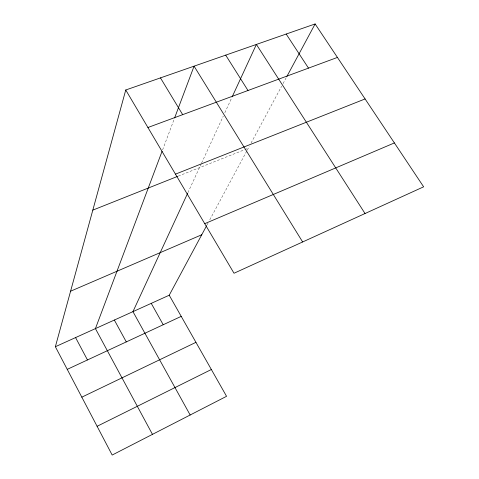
<?xml version="1.0" encoding="UTF-8"?>
<svg xmlns="http://www.w3.org/2000/svg" width="479" height="479" viewBox="0 0 479 479"><rect width="100%" height="100%" fill="white"/><g stroke="black" fill="none" stroke-linecap="round" stroke-linejoin="round"><path stroke-width="0.36" stroke-dasharray="2.4 1.8" d="M162.597 149.903L174.075 119.361M187.9 192.69L201.306 163.674M201.611 163.004L223.28 116.11M224.831 112.751L231.956 97.321M206.988 225.01L208.036 223.064M209.784 219.813L246.889 150.825M247.236 150.178L249.308 146.323M251.038 143.101L281.652 86.19M283.047 83.591L286.538 77.101M178.26 176.116L244.134 149.897M244.823 149.622L248.272 148.25"/><path stroke-width="0.72" d="M206.641 225.663L169.225 295.226L226.555 396.307L112.182 455.05L55.366 346.724L125.755 89.992L315.122 23.95L423.634 186.816L234.015 273.246L125.755 89.992M162.07 151.292L95.423 328.606L152.46 434.363M174.596 117.978L194.073 66.168L302.644 241.967M187.588 193.366L132.952 311.631L190.157 415M232.267 96.65L256.391 44.433L365.028 213.526M286.885 76.454L315.122 23.95M97.099 426.292L211.353 369.507M81.819 397.163L195.941 342.335M67.24 369.357L181.218 316.374M55.366 346.724L169.225 295.226M70.587 291.214L201.749 234.758M204.731 223.675L394.391 142.928M92.818 210.125L177.577 176.392M175.47 174.146L365.088 98.949M147.921 127.51L337.426 57.426M286.185 34.045L308.494 68.126M225.699 55.139L247.984 90.501M160.459 77.891L182.679 114.655M151.244 303.363L163.219 324.738M114.349 320.044L126.294 341.904M75.574 337.581L87.471 359.951"/></g></svg>
